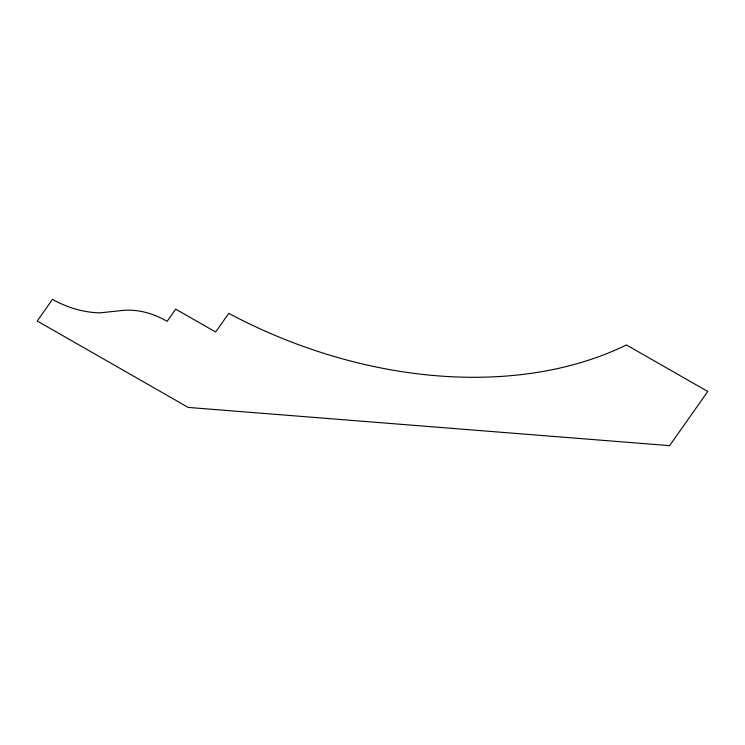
<?xml version="1.0" encoding="UTF-8"?>
<svg xmlns="http://www.w3.org/2000/svg" width="745" height="745" viewBox="0 0 745 745"><rect width="100%" height="100%" fill="white"/><g stroke="black" fill="none" stroke-linecap="round" stroke-linejoin="round"><path stroke-width="1.12" d="M52.504 299.35L37.25 321.03L188.187 407.413L669.625 445.65L707.75 391.47L626.452 344.944A392.541 274.151 24.6 0 1 228.78 313.356L215.659 332L175.699 309.138L167.094 321.374A56.471 39.438 24.6 0 0 119.479 310.805L99.709 312.863A75.115 52.457 24.6 0 1 52.504 299.35"/></g></svg>
